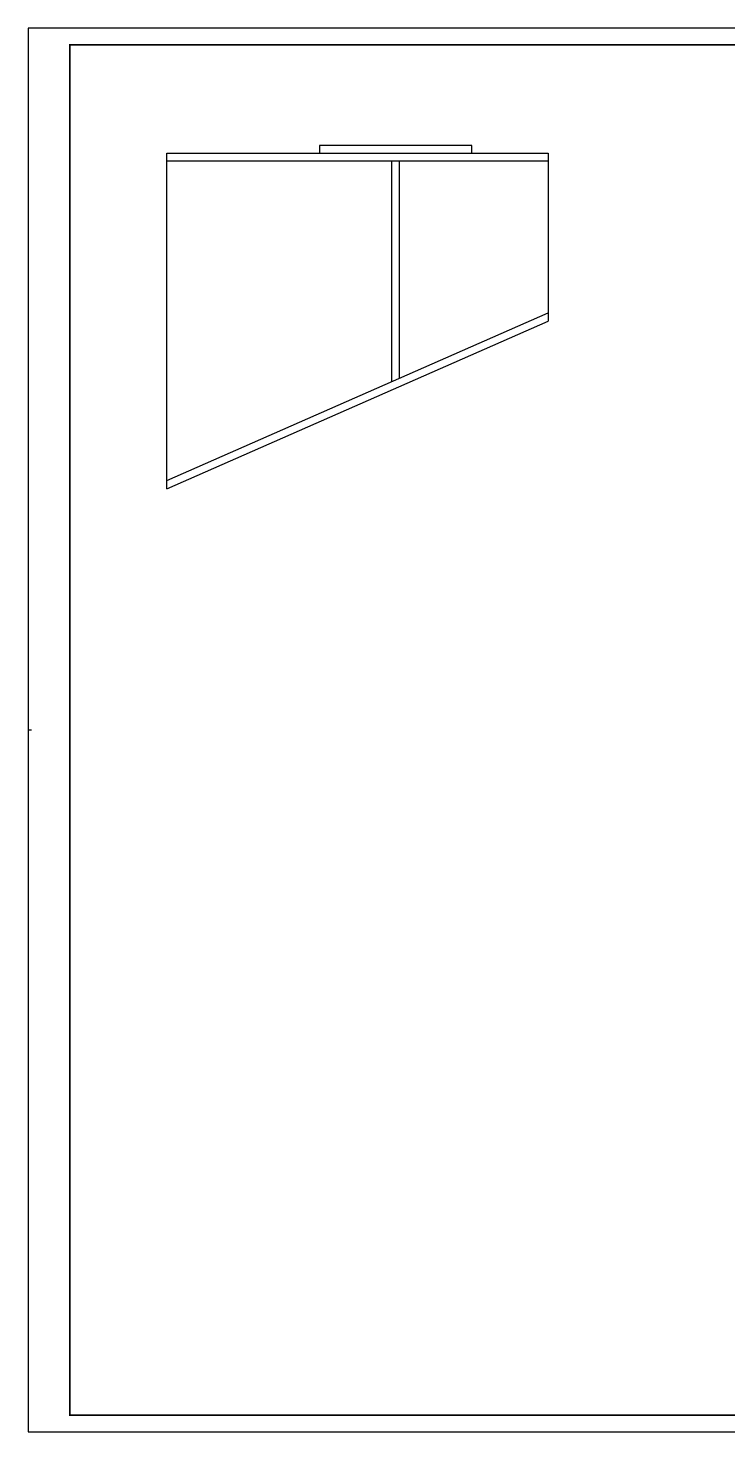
# Model space of a CAD drawing. Extents: x -9001 to 151288, y 75886 to 362543.
# Drawn here: x 21544 to 30721, y 139720 to 158112 of the extents above; entities that cross this region are included whole.
import ezdxf
from ezdxf.enums import TextEntityAlignment as Align

# ---------------------------------------------------------------- set-up
doc = ezdxf.new("R2010")
doc.units = 0
doc.header["$LTSCALE"] = 1000
doc.header["$MEASUREMENT"] = 0
doc.layers.add('PUB_TITLE', color=4, linetype='Continuous')
doc.styles.get("Standard").update_dxf_attribs({"font": 'gbenor.shx', "bigfont": 'gbcbig.shx'})

# ---------------------------------------------------------------- blocks, each defined once
blk = doc.blocks.new('$titleblk$00000167')
blk.add_line((-1187, 420.5), (-1189, 420.5))
blk.add_lwpolyline([(-1189, 0), (0, 0), (0, 841), (-1189, 841)], close=True)
at = {"const_width": 1}
blk.add_lwpolyline([(-1164, 10), (-10, 10), (-10, 831), (-1164, 831)], close=True, dxfattribs=at)
at = {"flags": 4}
for tag, p in [('(扩展图名)', (-62.12, 184.1)), ('图名', (-62.12, 180.13)), ('日期', (-62.12, 172.03)), ('图号', (-62.12, 163.99)), ('比例', (-62.12, 156)), ('子项', (-59.56, 82.07)), ('工程名称', (-59.24, 70.19)), ('设计号', (-36.91, 28.62))]:
    blk.add_attdef(tag, text='', height=3.5, dxfattribs=at).set_placement(p, align=Align.CENTER)
for tag, p in [('设计人', (-64.84, 148.13)), ('负责人', (-64.71, 140.27)), ('主持人', (-64.73, 132.26)), ('校对人', (-64.28, 124.4)), ('审核人', (-63.96, 116.15)), ('审定人', (-64.16, 107.95)), ('所长', (-64.16, 99.76))]:
    blk.add_attdef(tag, p, '', height=3.5)

msp = doc.modelspace()

# ---------------------------------------------------------------- linework, layer by layer
for p, q in [((26363.5, 156574.2), (25363.5, 156574.2)), ((25363.5, 156574.2), (25363.5, 156474.2)), ((27363.5, 156574.2), (26363.5, 156574.2)), ((27363.5, 156474.2), (27363.5, 156574.2)), ((23363.5, 156474.2), (28363.5, 156474.2)), ((23363.5, 152074.2), (23363.5, 156474.2)), ((23363.5, 156374.2), (28363.5, 156374.2)), ((25363.5, 156474.2), (27363.5, 156474.2)), ((26313.5, 153481.5), (26313.5, 156374.2)), ((26413.5, 153525.5), (26413.5, 156374.2)), ((28363.5, 156474.2), (28363.5, 154274.2)), ((23363.5, 152183.5), (28363.5, 154383.5)), ((23363.5, 152074.2), (28363.5, 154274.2))]:
    msp.add_line(p, q)

# ---------------------------------------------------------------- block references
at = {"layer": 'PUB_TITLE', "xscale": 21.86999999999534, "yscale": 21.86999999999534, "zscale": 21.87}
msp.add_blockref('$titleblk$00000167', (47547.2, 139719.5), dxfattribs=at)

doc.saveas('drawing.dxf')
